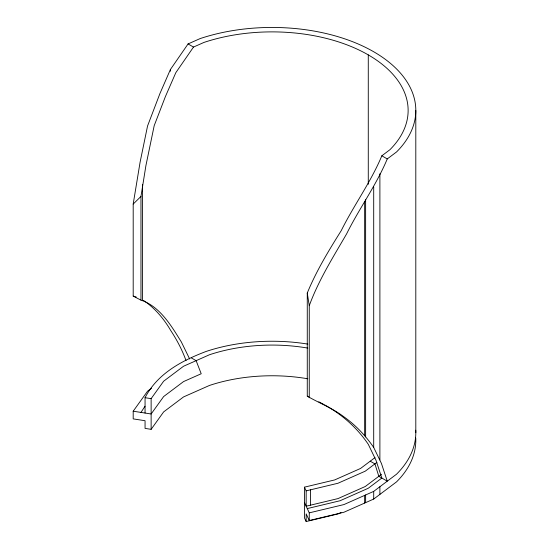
<?xml version="1.0" encoding="UTF-8"?>
<svg xmlns="http://www.w3.org/2000/svg" width="549" height="549" viewBox="0 0 549 549"><rect width="100%" height="100%" fill="white"/><g stroke="black" fill="none" stroke-linecap="round" stroke-linejoin="round"><path stroke-width="0.82" d="M189.645 358.971L181.321 341.91L176.202 333.71C167.617 320.108 156.849 305.361 140.969 300.138L140.969 196.446L145.904 165.64L154.2 125.659L165.386 96.617L175.824 72.667L193.502 47.063L204.008 42.41A136.083 78.569 0 0 1 368.276 54.893A136.083 78.569 0 0 1 389.9 149.733L381.836 155.799C370.822 182.144 353.879 205.175 341.217 230.676C328.631 250.694 316.272 271.062 307.268 293.029L307.268 396.172C319.312 403.144 332.708 408.264 343.928 416.828C355.622 425.098 365.586 435.666 373.704 447.435L381.445 463.48L387.265 481.178L378.824 476.306L374.919 463.891L370.225 461.187M140.969 300.138L133.194 296.124L133.194 204.056L140.077 162.278L147.551 125.989L159.958 93.488L170.396 69.531L188.074 43.927L200.172 38.567A143.756 82.995 0 0 1 373.704 51.757A143.756 82.995 0 0 1 396.55 151.949L387.265 158.929C376.25 185.281 359.307 208.311 346.645 233.812C333.14 257.165 318.578 280.182 309.259 305.704L309.259 397.778M145.06 413.047L145.06 397.702C157.343 373.643 181.849 360.638 206.143 351.442A131.815 76.105 0 0 1 307.859 344.106M140.969 412.416L144.998 406.239M307.831 378.783A125.179 72.276 0 0 0 209.457 385.453L183.538 396.934L163.643 411.901L151.133 429.332L145.06 428.398L145.06 420.719L133.194 418.887L133.194 411.215L147.551 391.197L151.531 388.205M151.133 429.332L151.133 398.643L163.643 381.212L183.538 366.245L209.457 354.757A125.179 72.276 0 0 1 307.831 348.093M133.194 204.056L140.969 196.446M375.001 457.591L360.569 468.455L334.643 479.943L304.448 487.162L304.448 517.851L306.17 521.55L337.958 513.946L341.073 512.567M376.909 462.395L365.257 471.166L337.958 483.257L306.17 490.861L306.17 506.205L337.958 498.602L365.257 486.51L381.507 474.281M415.744 437.882A143.756 82.995 0 0 1 396.55 481.864L373.704 499.055L343.928 512.244L309.259 520.534L309.259 512.862L343.928 504.572L373.704 491.382L396.55 474.192A143.756 82.995 0 0 0 415.744 430.21M307.268 508.587L340.092 500.736L368.276 488.246L381.836 478.042L376.017 460.343L368.276 444.299C357.214 427.884 342.041 414.509 324.747 404.956M145.06 397.702L151.133 398.643M133.194 411.215L151.133 413.987L163.643 396.556L183.538 381.589L201.208 373.759L196.123 360.666L191.436 357.962M133.194 296.124L136.2 296.995M307.268 396.172L308.668 396.81M318.791 401.786L323.999 404.558M188.074 43.927L193.502 47.063M381.836 155.799L387.265 158.929M143.385 300.365C154.825 307.982 163.877 318.763 170.773 330.573C176.943 339.968 182.213 350.001 186.022 360.59M304.448 487.162L306.17 490.861M304.448 502.507L309.259 512.862M309.259 520.534L306.17 513.878L306.17 521.55M307.268 293.029L309.259 305.704M415.806 110.445L415.806 432.694M379.894 173.752L379.894 459.938M379.894 486.723L379.894 494.395M373.704 186.907L373.704 447.435M373.704 491.382L373.704 499.055M368.276 54.893L368.276 184.306M365.634 199.767L365.634 436.935M365.634 494.958L365.634 502.63M364.653 201.408L364.653 435.782M364.653 495.39L364.653 503.062M310.549 489.811L310.549 505.155M170.396 69.531L170.396 71.246M142.575 184.581L142.575 300.523"/></g></svg>
